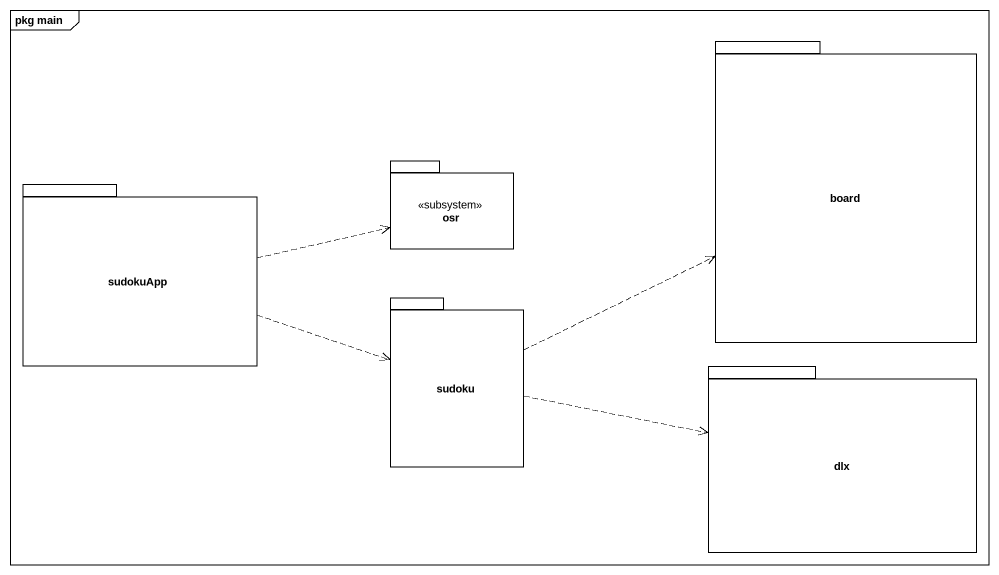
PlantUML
@startuml
mainframe pkg main
package board {
}
package sudokuApp {
}
package osr <<subsystem>> {
}
package sudoku {
}
package dlx {
}
sudokuApp .right.> osr
sudokuApp .right.> sudoku
sudoku .right.> board
sudoku .right.> dlx
@enduml
